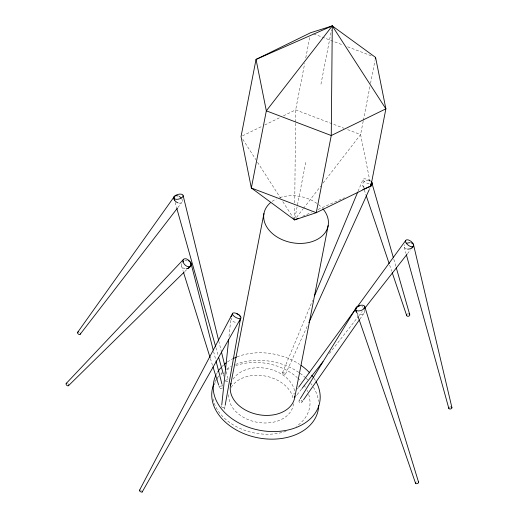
<?xml version="1.0" encoding="UTF-8"?>
<svg xmlns="http://www.w3.org/2000/svg" width="518" height="518" viewBox="0 0 518 518"><rect width="100%" height="100%" fill="white"/><g stroke="black" fill="none" stroke-linecap="round" stroke-linejoin="round"><path stroke-width="0.39" stroke-dasharray="2.59 1.94" d="M294.567 219.917L294.703 206.164M294.736 202.926L295.532 122.824M295.538 122.015L295.661 109.874L304.694 63.423M221.516 407.213L221.685 405.6M229.008 336.435L230.97 317.942A4.798 4.312 9.1 0 0 237.102 322.177M224.488 409.22L225.045 406.06M305.762 57.912L309.894 36.655M294.871 218.331L305.963 161.286M320.959 84.13L331.514 29.837M363.189 121.193L360.586 134.576L370.571 184.408M363.345 120.409L369.923 86.551M370.532 83.404L374.974 60.574M282.472 372.798L312.639 300.369M358.042 191.349L363.014 179.403A4.94 1.826 24.1 0 1 370.415 180.97A4.746 3.652 -14.6 0 0 363.442 182.349A4.746 3.652 -14.6 0 0 365.151 187.568M285.483 374.138L307.543 325.544M369.036 190.054L370.04 187.846M299.067 400.66L299.909 399.287M301.748 402.356A1.599 1.379 30.9 0 0 300.673 399.954A1.599 1.379 30.9 0 0 299.087 401.754A1.599 1.379 30.9 0 0 301.748 402.356L303.127 400.375M359.842 319.224L363.992 313.286M297.293 389.037L298.245 387.729M177.888 207.55L181.831 202.428M296.536 217.372L302.939 209.091M303.431 208.456L320.681 186.163M323.141 182.977L360.586 134.576L347.002 129.409M301.541 389.083L296.561 395.441A1.599 0.803 38.2 0 0 296.574 394.956M329.396 353.483L358.249 316.608M358.747 315.974L362.231 311.525M407.504 253.671L410.489 249.857M184.764 271.542L187.063 269.282M242.476 135.878L261.881 126.392M264.756 124.987L280.568 117.256M283.443 115.851L295.661 109.874L343.978 128.257M302.635 216.33L311.441 212.412M318.052 209.479L344.47 197.734M313.681 33.871L343.123 45.072M347.649 46.795L371.807 55.989M369.438 180.549L370.409 180.983M242.78 139.29L255.834 159.615M257.575 162.328L280.639 198.239M282.815 201.625L293.259 217.884M357.206 314.063L357.996 316.349M362.833 185.645L365.928 194.813M389.665 265.138L391.731 271.251M181.565 266.135L183.242 271.523M210.386 358.54L212.548 365.468M218.79 385.496L219.509 387.801M393.848 259.35L395.856 266.336M175.129 202.428L176.657 207.86M215.915 347.61L218.311 356.151M223.549 374.786L223.983 376.333M404.299 247.254L406.021 253.483M213.623 351.567L215.825 360.178M221.84 383.663L222.643 386.797M218.771 341.012L221.277 351.223M226.282 371.652L228.399 380.296M272.151 201.398A32.666 23.459 11 0 1 276.314 198.983M279.837 197.591A32.666 23.459 11 0 1 321.717 207.517M233.061 379.17A32.666 23.459 11 0 1 266.815 368.479A32.666 23.459 11 0 1 294.58 390.727M308.722 394.509A49.165 35.308 11 0 1 296.432 426.262M286.072 431.3A49.165 35.308 11 0 1 212.995 398.556M214.219 384.796A49.165 35.308 11 0 1 216.265 380.575M216.641 379.953A49.165 35.308 11 0 1 218.829 376.942M220.901 374.682A49.165 35.308 11 0 1 222.028 373.614M226.813 369.981A49.165 35.308 11 0 1 230.186 368.045M235.794 365.624A49.165 35.308 11 0 1 297.202 377.564M297.779 378.082A49.165 35.308 11 0 1 301.01 381.352M303.93 385.01A49.165 35.308 11 0 1 305.581 387.548M307.019 390.216A49.165 35.308 11 0 1 307.66 391.634M141.278 490.643A1.599 0.647 29.1 0 1 141.615 490.876M222.112 407.575A1.599 1.437 9.1 0 1 224.093 409.861M416.478 482.064A1.599 0.861 -19 0 1 416.867 481.908M364.847 310.204A4.798 4.144 30.9 0 1 358.573 314.076M361.952 306.501A4.798 4.144 30.9 0 1 363.014 307.174M181.87 198.977A4.798 3.121 34.9 0 1 179.189 203.14M225.33 380.775A1.599 0.79 -15.8 0 1 227.7 379.785A1.599 0.79 -15.8 0 1 227.778 381.106A1.599 0.79 -15.8 0 1 225.356 381.19M79.701 332.472A1.599 1.042 34.9 0 1 79.992 332.757M185.114 268.7A4.94 4.073 -13.6 0 1 181.96 262.976M184.881 260.787A4.94 4.073 -13.6 0 1 187.419 260.541M67.975 383.715A1.599 0.997 45.7 0 1 68.266 384.019M449.268 407.342A1.599 1.036 -12.7 0 1 450.802 406.895M406.436 248.925A4.798 3.102 -12.7 0 1 404.856 244.8M296.425 395.597A1.599 0.803 38.2 0 1 295.92 395.681M294.082 394.379A1.599 0.803 38.2 0 1 294.606 393.356M369.159 183.871A4.94 1.826 24.1 0 1 363.014 179.403M407.336 314.076A1.599 1.237 -15.5 0 1 408.113 313.791M216.278 374.449A53.976 38.759 11 0 1 217.45 372.345M221.931 366.621A53.976 38.759 11 0 1 223.646 364.976M227.486 361.94A53.976 38.759 11 0 1 232.168 359.11M237.089 356.863A53.976 38.759 11 0 1 299.721 364.445M313.986 378.244A53.976 38.759 11 0 1 315.721 381.034M214.802 382.031A53.976 38.759 11 0 1 216.861 378.567M217.333 377.9A53.976 38.759 11 0 1 218.861 375.958M221.011 373.646A53.976 38.759 11 0 1 222.17 372.559M226.703 369.056A53.976 38.759 11 0 1 231.371 366.343M235.612 364.445A53.976 38.759 11 0 1 299.534 372.908M300.168 373.355A53.976 38.759 11 0 1 305.51 377.732M306.08 378.269A53.976 38.759 11 0 1 307.731 379.927M310.722 383.378A53.976 38.759 11 0 1 312.043 385.146M313.409 387.211A53.976 38.759 11 0 1 318.544 401.463M293.453 403.658A32.666 23.459 11 0 1 257.996 422.41A32.666 23.459 11 0 1 229.04 393.11M231.216 387.341A32.666 23.459 11 0 1 265.339 376.062A32.666 23.459 11 0 1 293.24 398.996M220.299 388.558A1.645 1.36 -13.6 0 0 222.708 387.14A1.645 1.36 -13.6 0 0 220.228 386.195A1.645 1.36 -13.6 0 0 220.299 388.558M282.744 373.394A1.645 0.609 24.1 0 0 285.366 374.261A1.645 0.609 24.1 0 0 283.825 372.759A1.645 0.609 24.1 0 0 282.744 373.394"/><path stroke-width="0.78" d="M190.961 263.112L190.915 264.238A4.798 2.991 45.7 0 1 185.832 265.676A4.798 2.991 45.7 0 1 183.741 259.149A4.798 2.991 45.7 0 1 190.255 262.179L190.961 263.112L213.222 350M221.769 404.798L228.665 339.653M225.188 405.27L240.404 319.146A4.798 4.312 9.1 0 1 239.219 321.076M230.51 385.528L263.947 213.539M294.723 397.591L328.153 225.602M375.278 59L375.582 57.42L332.278 25.9L310.658 32.718L256.034 59.428L241.038 136.584L251.34 187.989L294.567 219.917L316.265 212.691L370.888 185.988L385.884 108.832L375.582 57.42M314.504 295.888L357.731 192.094M308.877 322.597L369.036 190.054M370.707 186.37L372.041 183.43M139.478 490.313L232.647 313.26M142.204 491.964L240.831 318.214A4.798 1.936 29.1 0 0 235.826 313.222A4.798 1.936 29.1 0 0 233.553 315.779A4.798 1.936 29.1 0 0 240.831 318.214M300.33 398.607L355.95 308.204M303.593 399.715L359.382 319.884M77.726 332.219L174.378 196.432M298.718 387.082L405.678 240.501M80.206 334.22L177.389 208.184M302.039 388.448L322.928 361.745M364.717 308.346L407.006 254.306M411.978 247.947L413.474 246.044M66.2 383.469L183.378 259.524M68.577 385.593L184.188 272.105M187.639 268.719L190.514 265.896M298.232 218.285L294.567 219.917L293.693 218.564M362.814 189.575L370.888 185.988L370.571 184.408M355.633 309.492L356.423 311.778M357.996 316.349L415.553 483.229M366.187 195.584L389.154 263.61M392.249 272.779L406.695 315.585M183.482 272.293L210.146 357.77M213.027 367.009L218.551 384.725M364.776 306.604A4.798 2.59 -19 0 1 358.462 310.955A4.798 2.59 -19 0 1 357.375 306.591A4.798 2.59 -19 0 1 364.776 306.604L418.596 482.264M371.756 182.472L393.402 257.796M396.302 267.89L409.693 314.484M173.821 197.766L174.475 200.097M176.878 208.637L215.695 346.833M218.751 357.705L223.329 374.009M406.449 255.037L448.828 408.404M216.025 360.962L221.84 383.663M183.145 195.662A4.798 2.376 -15.8 0 1 176.275 199.333A4.798 2.376 -15.8 0 1 176.029 195.15A4.798 2.376 -15.8 0 1 183.145 195.662L218.577 340.222M221.464 352.007L225.706 369.295M413.5 244.6L451.89 407.517M322.818 208.728A32.666 23.459 11 0 1 317.01 239.549A32.666 23.459 11 0 1 273.737 234.667A32.666 23.459 11 0 1 270.344 202.81M294.93 396.076A32.666 23.459 11 0 1 257.893 414.542A32.666 23.459 11 0 1 231.08 383.301M142.243 491.608A1.599 0.647 29.1 0 1 141.265 492.016A1.599 0.647 29.1 0 1 139.517 490.824A1.599 0.647 29.1 0 1 140.184 490.209M231.099 316.822A4.798 4.312 9.1 0 1 232.291 314.892M236.881 313.817A4.798 4.312 9.1 0 1 240.346 316.906M357.511 313.409A4.798 4.144 30.9 0 1 355.762 308.715A4.798 4.144 30.9 0 1 359.57 305.97M363.889 308.055A4.798 4.144 30.9 0 1 364.51 309.091M418.291 481.908A1.599 0.861 -19 0 1 417.281 483.585A1.599 0.861 -19 0 1 415.65 482.744M80.361 333.398A1.599 1.042 34.9 0 1 79.325 334.46A1.599 1.042 34.9 0 1 77.57 333.042A1.599 1.042 34.9 0 1 78.606 331.98M178.069 202.875A4.798 3.121 34.9 0 1 173.789 197.947A4.798 3.121 34.9 0 1 178.153 195.972M179.267 196.477A4.798 3.121 34.9 0 1 181.196 198.031M188.61 260.839A4.94 4.073 -13.6 0 1 191.025 265.229A4.94 4.073 -13.6 0 1 186.383 268.719M182.718 262.056A4.94 4.073 -13.6 0 1 183.709 261.305M68.641 384.706A1.599 0.997 45.7 0 1 67.813 385.858A1.599 0.997 45.7 0 1 66.136 384.362A1.599 0.997 45.7 0 1 66.964 383.203M411.363 242.916A4.798 3.102 -12.7 0 1 413.222 246.639A4.798 3.102 -12.7 0 1 407.562 249.113M406.63 243.447A4.798 3.102 -12.7 0 1 410.23 242.728M451.502 407.09A1.599 1.036 -12.7 0 1 450.731 408.929A1.599 1.036 -12.7 0 1 448.847 407.86M408.909 313.837A1.599 1.237 -15.5 0 1 409.602 315.449A1.599 1.237 -15.5 0 1 407.485 316.226A1.599 1.237 -15.5 0 1 406.792 314.614M369.833 186.907A4.746 3.652 -14.6 0 0 371.231 181.65A4.94 1.826 24.1 0 1 371.076 183.994M316.116 381.747A53.976 38.759 11 0 1 268.648 431.423A53.976 38.759 11 0 1 215.928 375.161M217.884 371.659A53.976 38.759 11 0 1 220.875 367.754M224.249 364.445A53.976 38.759 11 0 1 226.152 362.911M232.841 358.76A53.976 38.759 11 0 1 236.357 357.155M301.01 365.326A53.976 38.759 11 0 1 309.738 372.908M311.732 375.207A53.976 38.759 11 0 1 313.513 377.564M318.712 405.406A53.976 38.759 11 0 1 257.265 437.678A53.976 38.759 11 0 1 213.817 384.181M332.278 25.9L331.261 135.535L316.265 212.691L251.34 187.989L266.336 110.833L256.034 59.428L332.278 25.9L385.884 108.832L331.261 135.535L266.336 110.833L332.278 25.9M406.034 242.838A4.798 2.402 38.2 0 0 413.053 246.51A4.798 2.402 38.2 0 0 409.641 240.462A4.798 2.402 38.2 0 0 406.034 242.838"/></g></svg>
